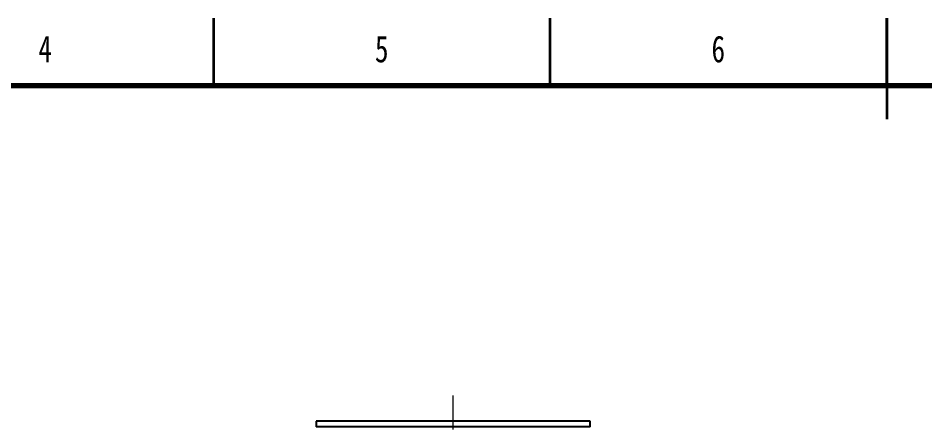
# Model space of a CAD drawing. Header units: millimetres. Extents: x 0 to 594, y 0 to 420.
# Drawn here: x 167.9 to 302.6, y 359.2 to 420 of the extents above; entities that cross this region are included whole.
import ezdxf

# ---------------------------------------------------------------- set-up
doc = ezdxf.new("R2010")
doc.units = ezdxf.units.MM
doc.linetypes.add('CENTERX2', pattern=[20.32, 12.7, -2.54, 2.54, -2.54])
doc.layers.add('10', color=7, linetype='Continuous')
doc.styles.add('SLDTEXTSTYLE1', font='TXT', dxfattribs={"width": 0.75})

msp = doc.modelspace()

# ---------------------------------------------------------------- linework, layer by layer
at = {"color": 7, "linetype": 'Continuous', "lineweight": 35}
for p, q in [((197, 410), (197, 420)), ((247, 410), (247, 420)), ((297, 420), (297, 405)), ((297, 410), (297, 420))]:
    msp.add_line(p, q, dxfattribs=at)
at = {"color": 7, "linetype": 'Continuous', "lineweight": 70}
msp.add_line((10, 410), (584, 410), dxfattribs=at)
at = {"color": 7, "linetype": 'Continuous', "lineweight": 25}
for p, q in [((212.2424, 360.0738), (212.2424, 359.2404)), ((252.9091, 360.0738), (212.2424, 360.0738)), ((252.9091, 359.2404), (252.9091, 360.0738)), ((252.9091, 359.2404), (212.2424, 359.2404))]:
    msp.add_line(p, q, dxfattribs=at)
at = {"layer": '10', "linetype": 'CENTERX2', "lineweight": 18}
msp.add_line((232.5757, 257.2404), (232.5757, 363.921), dxfattribs=at)

# ---------------------------------------------------------------- texts
at = {"color": 7, "linetype": 'Continuous', "lineweight": 0, "char_height": 3.9687, "attachment_point": 2, "style": 'SLDTEXTSTYLE1'}
for s, insert in [('4', (171.96, 417.3979)), ('5', (221.96, 417.3979)), ('6', (271.96, 417.3979))]:
    msp.add_mtext(s, dxfattribs=dict(at, insert=insert))

doc.saveas('drawing.dxf')
